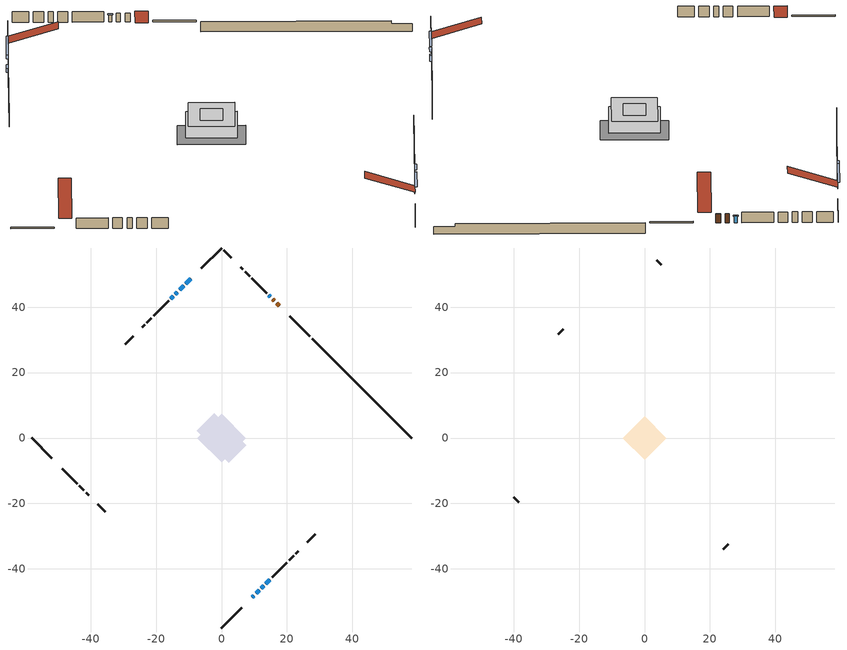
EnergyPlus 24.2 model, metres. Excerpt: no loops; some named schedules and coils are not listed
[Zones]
conditioned space
 floor outside (Floor1 construction): -1.42,0 0,1.42 1.42,0 0,-1.42 z0.92
 floor adiabatic (AdiabaticFloorConstruction): -7.4,0 0,7.4 7.4,0 0,-7.4 z0.92
 floor foundation (Slab1 construction): -7.6,2.22 -2.22,7.6 7.6,-2.22 2.22,-7.6 z-1.52
 wall outside (RimJoist1 construction): 0,-58.1 6.23,-51.87 / -58.1,0 -51.87,-6.23 / 0,58.1 -6.23,51.87 / 27.05,31.05 20.82,37.28 z0.92:1.22
 wall outside (AdiabaticWallConstruction 1): 17.61,40.49 16.85,41.25 / 16.19,41.9 15.61,42.49 z0.92:2.95
 wall outside (AdiabaticWallConstruction): 14.95,43.14 14.48,43.61 z0.92:2.45; -9.44,48.65 -10.95,47.14 z0.92:1.38; 9.44,-48.66 9.91,-48.18 z0.92:1.4; -11.61,46.49 -12.83,45.27 z0.92:2.93; -13.49,44.61 -14.08,44.02 z0.92:1.84; -14.74,43.36 -15.53,42.57 z0.92:2.04; 10.57,-47.53 11.5,-46.59 z0.92:2.44; 12.16,-45.94 12.91,-45.18 z0.92:2.14; 13.57,-44.53 14.79,-43.3 z0.92:2.98
 wall outside (Wall1 construction): 15.45,-42.65 20.03,-38.07 / -48.65,-9.44 -44.08,-14.02 / -16.18,41.91 -20.76,37.34 / 13.83,44.27 9.25,48.84 z0.92:3.36
 wall outside (Wall2 construction): 20.68,-37.41 22.06,-36.04 / -43.42,-14.68 -42.05,-16.05 / -21.42,36.68 -22.79,35.3 / 8.6,49.5 7.22,50.88 z0.92:3.36
 wall outside (Wall3 construction): 22.71,-35.38 23.46,-34.64 / -41.39,-16.71 -40.64,-17.45 / -23.45,34.65 -24.19,33.9 / 6.56,51.53 5.82,52.28 z0.92:3.36
 wall outside (Wall6 construction): 26.25,-31.84 28.62,-29.47 / -37.85,-20.25 -35.48,-22.61 / -26.99,31.11 -29.36,28.74 / 3.02,55.07 0.66,57.44 z0.92:3.36
 wall foundation (FoundationWall1 construction): 27.71,30.39,-1.52 27.71,30.39,0.92 55.06,3.04,0.92 55.06,3.04,0.23 58.1,0,0.23 58.1,0,-1.52
 window (WindowConstruction): 14.95,43.14 14.49,43.61 z0.92:2.44
 window (WindowConstruction 7): -9.44,48.65 -10.95,47.15 z0.92:1.38
 window (WindowConstruction 8): 9.44,-48.65 9.91,-48.19 z0.92:1.4
 window (WindowConstruction 1): -11.61,46.49 -12.83,45.27 z0.92:2.93
 window (WindowConstruction 2): -13.49,44.61 -14.08,44.02 z0.92:1.83
 window (WindowConstruction 3): -14.74,43.36 -15.53,42.57 z0.92:2.04
 window (WindowConstruction 4): 10.57,-47.53 11.5,-46.59 z0.92:2.44
 window (WindowConstruction 6): 12.16,-45.94 12.91,-45.18 z0.92:2.14
 window (WindowConstruction 5): 13.57,-44.53 14.79,-43.3 z0.92:2.98
 door (Door): 17.61,40.49 16.85,41.25 z0.92:2.95
 door (Door 1): 16.19,41.9 15.61,42.49 z0.92:2.95
 ceiling adiabatic (AdiabaticFloorConstruction): 0,-7.4 7.4,0 0,7.4 -7.4,0 z0.92
attic - vented
 floor to conditioned space (Floor2 construction Reversed): -3.23,0 0,3.23 3.23,0 0,-3.23 z3.36
 floor to conditioned space (Floor3 construction Reversed): -6.66,0 0,6.66 6.66,0 0,-6.66 z3.36
 wall outside (Wall4 construction): 24.12,-33.98 25.6,-32.5 / -39.99,-18.11 -38.51,-19.59 / -24.85,33.24 -26.33,31.76 / 5.16,52.93 3.68,54.41 z0.92:3.36
 roof outside (Roof1 construction): 8.79,-49.31,3.36 1.58,-42.11,6.75 -0.31,-44.01,6.75 6.89,-51.21,3.36; -49.31,-8.79,3.36 -42.11,-1.58,6.75 -44.01,0.31,6.75 -51.21,-6.89,3.36; -8.79,49.31,3.36 -1.58,42.11,6.75 0.31,44.01,6.75 -6.89,51.21,3.36; 18.26,39.83,3.36 11.06,32.63,6.75 12.96,30.73,6.75 20.16,37.93,3.36
shading: 14.34,43.75 15.1,43 15.39,43.29 14.63,44.04 z2.65; -12.82,45.28 -7.58,50.52 -7.87,50.81 -13.11,45.57 z4.02; 11.78,-46.32 7.58,-50.52 7.87,-50.81 12.07,-46.61 z4.04; -12.97,45.12 -11.47,46.63 -11.76,46.92 -13.26,45.41 z3.13; -14.22,43.87 -13.34,44.75 -13.64,45.04 -14.51,44.17 z2.04; -15.67,42.43 -14.59,43.5 -14.88,43.79 -15.96,42.72 z2.24; 11.64,-46.45 10.42,-47.67 10.72,-47.96 11.94,-46.74 z2.65; 13.06,-45.04 12.02,-46.08 12.31,-46.37 13.35,-45.33 z2.34; 14.93,-43.16 13.43,-44.67 13.72,-44.96 15.23,-43.45 z3.18
[Building]
Building 1: Terrain=Suburbs
[Site:Location]
Quebec Intl AP_QC: Latitude {deg}=46.8; Longitude {deg}=-71.38; Time Zone {hr}=-5; Elevation {m}=74; Keep Site Location Information=Yes
[Site:GroundTemperature:Shallow]
0.0108218, -2.24938, -2.43038, -1.3578, 2.94801, 7.23376, 10.9493, 13.303, 13.5029, 11.5886, 7.96783, 3.81355
[Site:WaterMainsTemperature]
Calculation Method=Schedule; Temperature Schedule=mains temperature schedule
[Material] Roughness=Rough; Thermal Absorptance=0.9
Name | Thickness {m} | Conductivity {W/m-K} | Density {kg/m3} | Specific Heat {J/kg-K} | Solar Absorptance | Visible Absorptance
asphalt or fiberglass shingles | 0.00635 | 0.162714 | 1121.4 | 1465.45 | 0.4 | 0.4
ceiling loosefill ins | 0.169333 | 0.0480833 | 16.02 | 1046.75 | 0.7 | 0.7
ceiling stud and cavity | 0.1397 | 0.164942 | 65.682 | 1177.47 | 0.7 | 0.7
ceiling stud and cavity 1 | 0.1397 | 0.139924 | 65.682 | 1177.47 | 0.7 | 0.7
concrete 4.0 in. | 0.1016 | 1.803125 | 2242.8 | 837.4 | 0.7 | 0.7
concrete 8.0 in. | 0.2032 | 1.803125 | 2242.8 | 837.4 | 0.7 | 0.7
door material | 0.04445 | 0.0451087 | 512.64 | 1214.23 | 0.7 | 0.7
door material 1 | 0.04445 | 0.20624 | 512.64 | 1214.23 | 0.7 | 0.7
floor covering | 0.0127 | 0.0433444 | 54.468 | 1339.84 | 0.6 | 0.6
floor rigid ins | 0.103632 | 0.029427 | 32.04 | 1214.23 | 0.7 | 0.7
floor rigid ins 1; wall rigid ins | 0.512978 | 0.029427 | 32.04 | 1214.23 | 0.7 | 0.7
floor stud and cavity | 0.1397 | 0.214892 | 92.3553 | 1139.71 | 0.7 | 0.7
floor stud and cavity 1 | 0.1397 | 1.75129 | 37.0049 | 1207.88 | 0.7 | 0.7
furniture material conditioned space 1 | 0.1524 | 0.115458 | 640.8 | 1214.23 | 0.6 | 0.6
gypsum board | 0.0127 | 0.160291 | 801 | 837.4 | 0.6 | 0.6
osb sheathing 0.5 in. | 0.0127 | 0.115458 | 512.64 | 1214.23 | 0.7 | 0.7
osb sheathing 0.75 in. | 0.01905 | 0.115458 | 512.64 | 1214.23 | 0.7 | 0.7
osb sheathing 2.0 in. | 0.0508 | 0.115458 | 512.64 | 1214.23 | 0.7 | 0.7
rim joist rigid ins | 0.051816 | 0.029427 | 32.04 | 1214.23 | 0.7 | 0.7
rim joist stud and cavity | 0.0508 | 0.0308695 | 125.044 | 1163.47 | 0.6 | 0.6
wall stud and cavity | 0.1397 | 0.101326 | 139.0536 | 1170.24 | 0.7 | 0.7
wall stud and cavity 1 | 0.1397 | 0.103037 | 139.0536 | 1170.24 | 0.7 | 0.7
wall stud and cavity 2 | 0.1397 | 0.0892446 | 139.0536 | 1170.24 | 0.7 | 0.7
wall stud and cavity 3 | 0.0889 | 6.1454 | 50.32683 | 1063.81 | 0.6 | 0.6
wall stud and cavity 4 | 0.1397 | 0.0971535 | 139.0536 | 1170.24 | 0.7 | 0.7
wall stud and cavity 5 | 0.0889 | 0.380278 | 52.3479 | 1209.89 | 0.7 | 0.7
wall stud and cavity 6 | 0.0889 | 0.391764 | 83.0341 | 1211.67 | 0.7 | 0.7
wood siding | 0.0254 | 0.102417 | 544.68 | 1172.36 | 0.4 | 0.4
wood siding 1 | 0.00254 | 0.102417 | 544.68 | 1172.36 | 0.4 | 0.4
wood siding 2; wood siding 3; wood siding 4 | 0.0254 | 0.102417 | 544.68 | 1172.36 | 0.7 | 0.7
[WindowMaterial:SimpleGlazingSystem]
Name | U-Factor {W/m2-K} | Solar Heat Gain Coefficient
WindowMaterial | 2.26439 | 0.37
WindowMaterial 1 | 2.20136 | 0.39
WindowMaterial 2 | 2.27517 | 0.36
WindowMaterial 3 | 2.1707 | 0.39
WindowMaterial 4 | 2.00206 | 0.43
WindowMaterial 5 | 6.73808 | 0.74
WindowMaterial 6 | 2.54204 | 0.29
WindowMaterial 7 | 2.51308 | 0.29
[Construction]
AdiabaticFloorConstruction: floor stud and cavity 1, floor rigid ins 1, osb sheathing 0.75 in., floor covering
AdiabaticWallConstruction: wood siding 3, wall rigid ins, wall stud and cavity 5, gypsum board
AdiabaticWallConstruction 1: wood siding 4, wall rigid ins, wall stud and cavity 5, gypsum board
Door: door material
Door 1: door material 1
Floor1 construction: floor stud and cavity, floor rigid ins, osb sheathing 0.75 in., floor covering
Floor2 construction Reversed: gypsum board, ceiling stud and cavity, ceiling loosefill ins
Floor3 construction Reversed: gypsum board, ceiling stud and cavity 1, ceiling loosefill ins
FoundationWall1 construction: concrete 8.0 in.
furniture construction conditioned space 1: furniture material conditioned space 1
PartitionWallConstruction: gypsum board, wall stud and cavity 6, gypsum board
RimJoist1 construction: wood siding 2, rim joist rigid ins, osb sheathing 2.0 in., rim joist stud and cavity
Roof1 construction: asphalt or fiberglass shingles
Slab1 construction: concrete 4.0 in.
Wall1 construction: wood siding, osb sheathing 0.5 in., wall stud and cavity, gypsum board
Wall2 construction: wood siding, osb sheathing 0.5 in., wall stud and cavity 1, gypsum board
Wall3 construction: wood siding, osb sheathing 0.5 in., wall stud and cavity 2, gypsum board
Wall4 construction: wood siding 1, wall stud and cavity 3
Wall6 construction: wood siding, osb sheathing 0.5 in., wall stud and cavity 4, gypsum board
WindowConstruction; WindowConstruction 4: WindowMaterial
WindowConstruction 1: WindowMaterial 1
WindowConstruction 2: WindowMaterial 2
WindowConstruction 3: WindowMaterial 3
WindowConstruction 5: WindowMaterial 4
WindowConstruction 6: WindowMaterial 5
WindowConstruction 7: WindowMaterial 6
WindowConstruction 8: WindowMaterial 7
[Zone] Multiplier=1; Part of Total Floor Area=Yes
Name | Volume {m3}
attic - vented | 60.49
conditioned space | 566.8
[Space]
Name | Zone | Volume {m3}
attic - vented 1 | attic - vented | 60.49
conditioned space 1 | conditioned space | 566.8
[ZoneInfiltration:EffectiveLeakageArea]
infil attic - vented 1: Zone or Space=attic - vented 1; Schedule=Always On Discrete; Effective Air Leakage Area {cm2}=4047.51; Stack Coefficient=0.000405635; Wind Coefficient=1.36078e-05
[ZoneMixing]
whole house fan mix: Zone or Space=attic - vented; Schedule=Always On Continuous; Design Flow Rate Calculation Method=Flow/Zone; Design Flow Rate {m3/s}=0; Source Zone or Space=conditioned space
[SurfaceProperty:ExposedFoundationPerimeter]
Slab1: Exposed Perimeter Calculation Method=TotalExposedPerimeter; Total Exposed Perimeter {m}=42.978
[InternalMass] Zone or ZoneList=conditioned space; Space or SpaceList=conditioned space 1
Name | Construction | Surface Area {m2}
furniture mass conditioned space 1 | furniture construction conditioned space 1 | 87.688
partition wall mass | PartitionWallConstruction | 219.22
[Lights]
interior lighting: Zone or ZoneList or Space or SpaceList=conditioned space 1; Schedule=interior lighting schedule; Design Level Calculation Method=LightingLevel; Lighting Level {W}=343.2; Return Air Fraction=0; Fraction Radiant=0.6; Fraction Visible=0.2; Fraction Replaceable=1
[People]
occupants: Zone or ZoneList or Space or SpaceList=conditioned space 1; Number of People Schedule=occupants schedule; Number of People Calculation Method=People; Number of People=3; Fraction Radiant=0.314171; Sensible Heat Fraction=0.56303; Activity Level Schedule=occupants activity schedule; Carbon Dioxide Generation Rate {m3/s-W}=0; Enable ASHRAE 55 Comfort Warnings=No; Mean Radiant Temperature Calculation Type=EnclosureAveraged
[ElectricEquipment] Zone or ZoneList or Space or SpaceList=conditioned space 1; Design Level Calculation Method=EquipmentLevel
Name | Schedule | Design Level {W} | Fraction Latent | Fraction Radiant | Fraction Lost
clothes dryer | clothes dryer schedule | 140.772 | 0.015 | 0.081 | 0.85
clothes washer | clothes washer schedule | 32.1985 | 0.03 | 0.162 | 0.7
cooking range | cooking range schedule | 215.147 | 0.08 | 0.432 | 0.2
dishwasher | dishwasher schedule | 66.8632 | 0.3 | 0.18 | 0.4
fridge | fridge schedule | 72.9452 | 0 | 0.6 | 0
mech vent bath fan 0 | mech vent bath fan 0 schedule | 50.2 | 0 | 0 | 1
mech vent house fan | mech vent house fan schedule | 0 | 0 | 0 | 1
mech vent house fan cfis | mech vent house fan cfis schedule | 0 | 0 | 0 | 0
mech vent range fan 0 | mech vent range fan 0 schedule | 57 | 0 | 0 | 1
misc plug loads | misc plug loads schedule | 494.7 | 0.045 | 0.513 | 0.1
whole house fan | Always On Discrete | 0 | 0 | 0 | 1
[OtherEquipment] Zone or ZoneList or Space or SpaceList=conditioned space 1; Design Level Calculation Method=EquipmentLevel
Name | Fuel Type | Schedule | Design Level {W} | Fraction Latent | Fraction Radiant | Fraction Lost
clothes dryer 1 | Electricity | clothes dryer schedule | 0 | 0.015 | 0.081 | 0.85
cooking range 1 | Electricity | cooking range schedule | 0 | 0.08 | 0.432 | 0.2
general water use latent | None | general water use schedule | 62.594 | 1 | 0 | 0
general water use sensible | None | general water use schedule | -61.6891 | 0 | 0.6 | 0
mech vent house fan latent load | None | Always On Discrete | 0 | 1 | 0 | 0
mech vent house fan sensible load | None | Always On Discrete | 0 | 0 | 0 | 0
water heater energy adjustment1 | Electricity | Always On Discrete | 0.01 | 0 | 0 | 1
[ZoneInfiltration:DesignFlowRate] Zone or ZoneList or Space or SpaceList=conditioned space 1; Schedule=Always On Discrete; Design Flow Rate Calculation Method=Flow/Zone; Design Flow Rate {m3/s}=0
infil flow; natural vent flow; whole house fan flow
[ZoneControl:Thermostat]
conditioned space Thermostat: Zone or ZoneList=conditioned space; Control Type Schedule=conditioned space Thermostat Schedule; Control 1=conditioned space temperature setpoint; Temperature Difference Between Cutout And Setpoint {deltaC}=0
[ThermostatSetpoint:DualSetpoint]
conditioned space temperature setpoint: Heating Setpoint Temperature Schedule=heating setpoint; Cooling Setpoint Temperature Schedule=cooling setpoint
[AirLoopHVAC:UnitarySystem]
unit heater unitary system: Control Type=Load; Controlling Zone or Thermostat Location=conditioned space; Dehumidification Control Type=None; Availability Schedule=Always On Discrete; Supply Fan=unit heater supply fan; Fan Placement=BlowThrough; Supply Air Fan Operating Mode Schedule=unit heater auto fan schedule; Heating Coil=unit heater htg coil; DX Heating Coil Sizing Ratio=1; Use DOAS DX Cooling Coil=No; Minimum Supply Air Temperature {C}=2; Latent Load Control=SensibleOnlyLoadControl; Cooling Supply Air Flow Rate Method=None; Heating Supply Air Flow Rate Method=SupplyAirFlowRate; Heating Supply Air Flow Rate {m3/s}=1.25255; No Load Supply Air Flow Rate Method=SupplyAirFlowRate; No Load Supply Air Flow Rate {m3/s}=0; No Load Supply Air Flow Rate Control Set To Low Speed=Yes; Maximum Supply Air Temperature {C}=48.8889; Maximum Outdoor Dry-Bulb Temperature for Supplemental Heater Operation {C}=21; Ancillary On-Cycle Electric Power {W}=0; Ancillary Off-Cycle Electric Power {W}=0
[Zone equipment]
conditioned space: unit heater unitary system, electric baseboard
[Foundation:Kiva]
Foundation Kiva 1: Initial Indoor Air Temperature {C}=18; Wall Height Above Grade {m}=0.919978; Wall Depth Below Slab {m}=0.2032
[Foundation:Kiva:Settings]
Soil Conductivity {W/m-K}=0.849921; Soil Density {kg/m3}=1842.3; Soil Specific Heat {J/kg-K}=418.7; Ground Solar Absorptivity=0.9; Ground Thermal Absorptivity=0.9; Ground Surface Roughness {m}=0.03; Far-Field Width {m}=40; Deep-Ground Boundary Condition=ZeroFlux; Deep-Ground Depth {m}=40; Minimum Cell Dimension {m}=0.2; Maximum Cell Growth Coefficient=3; Simulation Timestep=Timestep
[Exterior:Lights]
exterior lighting: Schedule=exterior lighting schedule; Design Level {W}=75.6
[EnergyManagementSystem:Sensor] Output:Variable or Output:Meter Index Key=conditioned space
Name | Output:Variable or Output:Meter
conditioned_space_clg_unmet_s | Zone Cooling Setpoint Not Met Time
conditioned_space_htg_unmet_s | Zone Heating Setpoint Not Met Time
fridge_tin_s; tin_s; tin_s_1 | Zone Mean Air Temperature
tout_s | Zone Outdoor Air Drybulb Temperature
win_s | Zone Air Humidity Ratio
[Schedule:Constant]
Name | Hourly Value
Always On Continuous; mech vent house fan schedule; mech vent house fan cfis schedule; Always On Discrete | 1
occupants activity schedule | 117.228
fridge schedule; unit heater auto fan schedule | 0
[Schedule:Week:Daily]
interior lighting schedule Week Rule - Jan1-Jan27: interior lighting schedule day, interior lighting schedule day, interior lighting schedule day, interior lighting schedule day, interior lighting schedule day, interior lighting schedule day, interior lighting schedule day, interior lighting schedule default day, interior lighting schedule default day, interior lighting schedule default day, interior lighting schedule default day, interior lighting schedule default day
interior lighting schedule Week Rule - Jan28-Feb3: interior lighting schedule day, interior lighting schedule day, interior lighting schedule day, interior lighting schedule day, interior lighting schedule day 1, interior lighting schedule day 1, interior lighting schedule day 1, interior lighting schedule default day, interior lighting schedule default day, interior lighting schedule default day, interior lighting schedule default day, interior lighting schedule default day
interior lighting schedule Week Rule - Feb4-Feb24: interior lighting schedule day 1, interior lighting schedule day 1, interior lighting schedule day 1, interior lighting schedule day 1, interior lighting schedule day 1, interior lighting schedule day 1, interior lighting schedule day 1, interior lighting schedule default day, interior lighting schedule default day, interior lighting schedule default day, interior lighting schedule default day, interior lighting schedule default day
interior lighting schedule Week Rule - Feb25-Mar3: interior lighting schedule day 1, interior lighting schedule day 1, interior lighting schedule day 1, interior lighting schedule day 1, interior lighting schedule day 2, interior lighting schedule day 2, interior lighting schedule day 2, interior lighting schedule default day, interior lighting schedule default day, interior lighting schedule default day, interior lighting schedule default day, interior lighting schedule default day
interior lighting schedule Week Rule - Mar4-Mar31: interior lighting schedule day 2, interior lighting schedule day 2, interior lighting schedule day 2, interior lighting schedule day 2, interior lighting schedule day 2, interior lighting schedule day 2, interior lighting schedule day 2, interior lighting schedule default day, interior lighting schedule default day, interior lighting schedule default day, interior lighting schedule default day, interior lighting schedule default day
interior lighting schedule Week Rule - Apr1-Apr28: interior lighting schedule day 3, interior lighting schedule day 3, interior lighting schedule day 3, interior lighting schedule day 3, interior lighting schedule day 3, interior lighting schedule day 3, interior lighting schedule day 3, interior lighting schedule default day, interior lighting schedule default day, interior lighting schedule default day, interior lighting schedule default day, interior lighting schedule default day
interior lighting schedule Week Rule - Apr29-May5: interior lighting schedule day 3, interior lighting schedule day 3, interior lighting schedule day 4, interior lighting schedule day 4, interior lighting schedule day 4, interior lighting schedule day 4, interior lighting schedule day 4, interior lighting schedule default day, interior lighting schedule default day, interior lighting schedule default day, interior lighting schedule default day, interior lighting schedule default day
interior lighting schedule Week Rule - May6-May26: interior lighting schedule day 4, interior lighting schedule day 4, interior lighting schedule day 4, interior lighting schedule day 4, interior lighting schedule day 4, interior lighting schedule day 4, interior lighting schedule day 4, interior lighting schedule default day, interior lighting schedule default day, interior lighting schedule default day, interior lighting schedule default day, interior lighting schedule default day
interior lighting schedule Week Rule - May27-Jun2: interior lighting schedule day 4, interior lighting schedule day 4, interior lighting schedule day 4, interior lighting schedule day 4, interior lighting schedule day 4, interior lighting schedule day 5, interior lighting schedule day 5, interior lighting schedule default day, interior lighting schedule default day, interior lighting schedule default day, interior lighting schedule default day, interior lighting schedule default day
interior lighting schedule Week Rule - Jun3-Jun30: interior lighting schedule day 5, interior lighting schedule day 5, interior lighting schedule day 5, interior lighting schedule day 5, interior lighting schedule day 5, interior lighting schedule day 5, interior lighting schedule day 5, interior lighting schedule default day, interior lighting schedule default day, interior lighting schedule default day, interior lighting schedule default day, interior lighting schedule default day
interior lighting schedule Week Rule - Jul1-Jul28: interior lighting schedule day 6, interior lighting schedule day 6, interior lighting schedule day 6, interior lighting schedule day 6, interior lighting schedule day 6, interior lighting schedule day 6, interior lighting schedule day 6, interior lighting schedule default day, interior lighting schedule default day, interior lighting schedule default day, interior lighting schedule default day, interior lighting schedule default day
interior lighting schedule Week Rule - Jul29-Aug4: interior lighting schedule day 6, interior lighting schedule day 6, interior lighting schedule day 6, interior lighting schedule day 7, interior lighting schedule day 7, interior lighting schedule day 7, interior lighting schedule day 7, interior lighting schedule default day, interior lighting schedule default day, interior lighting schedule default day, interior lighting schedule default day, interior lighting schedule default day
interior lighting schedule Week Rule - Aug5-Aug25: interior lighting schedule day 7, interior lighting schedule day 7, interior lighting schedule day 7, interior lighting schedule day 7, interior lighting schedule day 7, interior lighting schedule day 7, interior lighting schedule day 7, interior lighting schedule default day, interior lighting schedule default day, interior lighting schedule default day, interior lighting schedule default day, interior lighting schedule default day
interior lighting schedule Week Rule - Aug26-Sep1: interior lighting schedule day 7, interior lighting schedule day 7, interior lighting schedule day 7, interior lighting schedule day 7, interior lighting schedule day 7, interior lighting schedule day 7, interior lighting schedule day 8, interior lighting schedule default day, interior lighting schedule default day, interior lighting schedule default day, interior lighting schedule default day, interior lighting schedule default day
interior lighting schedule Week Rule - Sep2-Sep29: interior lighting schedule day 8, interior lighting schedule day 8, interior lighting schedule day 8, interior lighting schedule day 8, interior lighting schedule day 8, interior lighting schedule day 8, interior lighting schedule day 8, interior lighting schedule default day, interior lighting schedule default day, interior lighting schedule default day, interior lighting schedule default day, interior lighting schedule default day
interior lighting schedule Week Rule - Sep30-Oct6: interior lighting schedule day 8, interior lighting schedule day 9, interior lighting schedule day 9, interior lighting schedule day 9, interior lighting schedule day 9, interior lighting schedule day 9, interior lighting schedule day 9, interior lighting schedule default day, interior lighting schedule default day, interior lighting schedule default day, interior lighting schedule default day, interior lighting schedule default day
interior lighting schedule Week Rule - Oct7-Oct27: interior lighting schedule day 9, interior lighting schedule day 9, interior lighting schedule day 9, interior lighting schedule day 9, interior lighting schedule day 9, interior lighting schedule day 9, interior lighting schedule day 9, interior lighting schedule default day, interior lighting schedule default day, interior lighting schedule default day, interior lighting schedule default day, interior lighting schedule default day
interior lighting schedule Week Rule - Oct28-Nov3: interior lighting schedule day 9, interior lighting schedule day 9, interior lighting schedule day 9, interior lighting schedule day 9, interior lighting schedule day 10, interior lighting schedule day 10, interior lighting schedule day 10, interior lighting schedule default day, interior lighting schedule default day, interior lighting schedule default day, interior lighting schedule default day, interior lighting schedule default day
interior lighting schedule Week Rule - Nov4-Nov24: interior lighting schedule day 10, interior lighting schedule day 10, interior lighting schedule day 10, interior lighting schedule day 10, interior lighting schedule day 10, interior lighting schedule day 10, interior lighting schedule day 10, interior lighting schedule default day, interior lighting schedule default day, interior lighting schedule default day, interior lighting schedule default day, interior lighting schedule default day
interior lighting schedule Week Rule - Nov25-Dec1: interior lighting schedule day 10, interior lighting schedule day 10, interior lighting schedule day 10, interior lighting schedule day 10, interior lighting schedule day 10, interior lighting schedule day 10, interior lighting schedule day 11, interior lighting schedule default day, interior lighting schedule default day, interior lighting schedule default day, interior lighting schedule default day, interior lighting schedule default day
interior lighting schedule Week Rule - Dec2-Dec31: interior lighting schedule day 11, interior lighting schedule day 11, interior lighting schedule day 11, interior lighting schedule day 11, interior lighting schedule day 11, interior lighting schedule day 11, interior lighting schedule day 11, interior lighting schedule default day, interior lighting schedule default day, interior lighting schedule default day, interior lighting schedule default day, interior lighting schedule default day
occupants schedule Week Rule - Jan1-Dec31: occupants schedule day, occupants schedule day, occupants schedule day, occupants schedule day, occupants schedule day, occupants schedule day, occupants schedule day, occupants schedule default day, occupants schedule default day, occupants schedule default day, occupants schedule default day, occupants schedule default day
clothes dryer schedule Week Rule - Jan1-Dec31: clothes dryer schedule day, clothes dryer schedule day, clothes dryer schedule day, clothes dryer schedule day, clothes dryer schedule day, clothes dryer schedule day, clothes dryer schedule day, clothes dryer schedule default day, clothes dryer schedule default day, clothes dryer schedule default day, clothes dryer schedule default day, clothes dryer schedule default day
clothes washer schedule Week Rule - Jan1-Dec31: clothes washer schedule day, clothes washer schedule day, clothes washer schedule day, clothes washer schedule day, clothes washer schedule day, clothes washer schedule day, clothes washer schedule day, clothes washer schedule default day, clothes washer schedule default day, clothes washer schedule default day, clothes washer schedule default day, clothes washer schedule default day
cooking range schedule Week Rule - Jan1-Dec31: cooking range schedule day, cooking range schedule day, cooking range schedule day, cooking range schedule day, cooking range schedule day, cooking range schedule day, cooking range schedule day, cooking range schedule default day, cooking range schedule default day, cooking range schedule default day, cooking range schedule default day, cooking range schedule default day
dishwasher schedule Week Rule - Jan1-Dec31: dishwasher schedule day, dishwasher schedule day, dishwasher schedule day, dishwasher schedule day, dishwasher schedule day, dishwasher schedule day, dishwasher schedule day, dishwasher schedule default day, dishwasher schedule default day, dishwasher schedule default day, dishwasher schedule default day, dishwasher schedule default day
mech vent bath fan 0 schedule Week Rule - Jan1-Dec31: mech vent bath fan 0 schedule day, mech vent bath fan 0 schedule day, mech vent bath fan 0 schedule day, mech vent bath fan 0 schedule day, mech vent bath fan 0 schedule day, mech vent bath fan 0 schedule day, mech vent bath fan 0 schedule day, mech vent bath fan 0 schedule default day, mech vent bath fan 0 schedule default day, mech vent bath fan 0 schedule default day, mech vent bath fan 0 schedule default day, mech vent bath fan 0 schedule default day
mech vent range fan 0 schedule Week Rule - Jan1-Dec31: mech vent range fan 0 schedule day, mech vent range fan 0 schedule day, mech vent range fan 0 schedule day, mech vent range fan 0 schedule day, mech vent range fan 0 schedule day, mech vent range fan 0 schedule day, mech vent range fan 0 schedule day, mech vent range fan 0 schedule default day, mech vent range fan 0 schedule default day, mech vent range fan 0 schedule default day, mech vent range fan 0 schedule default day, mech vent range fan 0 schedule default day
misc plug loads schedule Week Rule - Jan1-Dec31: misc plug loads schedule day, misc plug loads schedule day, misc plug loads schedule day, misc plug loads schedule day, misc plug loads schedule day, misc plug loads schedule day, misc plug loads schedule day, misc plug loads schedule default day, misc plug loads schedule default day, misc plug loads schedule default day, misc plug loads schedule default day, misc plug loads schedule default day
general water use schedule Week Rule - Jan1-Dec31: general water use schedule day, general water use schedule day, general water use schedule day, general water use schedule day, general water use schedule day, general water use schedule day, general water use schedule day, general water use schedule default day, general water use schedule default day, general water use schedule default day, general water use schedule default day, general water use schedule default day
exterior lighting schedule Week Rule - Jan1-Jan27: exterior lighting schedule day, exterior lighting schedule day, exterior lighting schedule day, exterior lighting schedule day, exterior lighting schedule day, exterior lighting schedule day, exterior lighting schedule day, exterior lighting schedule default day, exterior lighting schedule default day, exterior lighting schedule default day, exterior lighting schedule default day, exterior lighting schedule default day
exterior lighting schedule Week Rule - Jan28-Feb3: exterior lighting schedule day, exterior lighting schedule day, exterior lighting schedule day, exterior lighting schedule day, exterior lighting schedule day 1, exterior lighting schedule day 1, exterior lighting schedule day 1, exterior lighting schedule default day, exterior lighting schedule default day, exterior lighting schedule default day, exterior lighting schedule default day, exterior lighting schedule default day
exterior lighting schedule Week Rule - Feb4-Feb24: exterior lighting schedule day 1, exterior lighting schedule day 1, exterior lighting schedule day 1, exterior lighting schedule day 1, exterior lighting schedule day 1, exterior lighting schedule day 1, exterior lighting schedule day 1, exterior lighting schedule default day, exterior lighting schedule default day, exterior lighting schedule default day, exterior lighting schedule default day, exterior lighting schedule default day
exterior lighting schedule Week Rule - Feb25-Mar3: exterior lighting schedule day 1, exterior lighting schedule day 1, exterior lighting schedule day 1, exterior lighting schedule day 1, exterior lighting schedule day 2, exterior lighting schedule day 2, exterior lighting schedule day 2, exterior lighting schedule default day, exterior lighting schedule default day, exterior lighting schedule default day, exterior lighting schedule default day, exterior lighting schedule default day
exterior lighting schedule Week Rule - Mar4-Mar31: exterior lighting schedule day 2, exterior lighting schedule day 2, exterior lighting schedule day 2, exterior lighting schedule day 2, exterior lighting schedule day 2, exterior lighting schedule day 2, exterior lighting schedule day 2, exterior lighting schedule default day, exterior lighting schedule default day, exterior lighting schedule default day, exterior lighting schedule default day, exterior lighting schedule default day
exterior lighting schedule Week Rule - Apr1-Apr28: exterior lighting schedule day 3, exterior lighting schedule day 3, exterior lighting schedule day 3, exterior lighting schedule day 3, exterior lighting schedule day 3, exterior lighting schedule day 3, exterior lighting schedule day 3, exterior lighting schedule default day, exterior lighting schedule default day, exterior lighting schedule default day, exterior lighting schedule default day, exterior lighting schedule default day
exterior lighting schedule Week Rule - Apr29-May5: exterior lighting schedule day 3, exterior lighting schedule day 3, exterior lighting schedule day 4, exterior lighting schedule day 4, exterior lighting schedule day 4, exterior lighting schedule day 4, exterior lighting schedule day 4, exterior lighting schedule default day, exterior lighting schedule default day, exterior lighting schedule default day, exterior lighting schedule default day, exterior lighting schedule default day
exterior lighting schedule Week Rule - May6-May26: exterior lighting schedule day 4, exterior lighting schedule day 4, exterior lighting schedule day 4, exterior lighting schedule day 4, exterior lighting schedule day 4, exterior lighting schedule day 4, exterior lighting schedule day 4, exterior lighting schedule default day, exterior lighting schedule default day, exterior lighting schedule default day, exterior lighting schedule default day, exterior lighting schedule default day
exterior lighting schedule Week Rule - May27-Jun2: exterior lighting schedule day 4, exterior lighting schedule day 4, exterior lighting schedule day 4, exterior lighting schedule day 4, exterior lighting schedule day 4, exterior lighting schedule day 5, exterior lighting schedule day 5, exterior lighting schedule default day, exterior lighting schedule default day, exterior lighting schedule default day, exterior lighting schedule default day, exterior lighting schedule default day
exterior lighting schedule Week Rule - Jun3-Jun30: exterior lighting schedule day 5, exterior lighting schedule day 5, exterior lighting schedule day 5, exterior lighting schedule day 5, exterior lighting schedule day 5, exterior lighting schedule day 5, exterior lighting schedule day 5, exterior lighting schedule default day, exterior lighting schedule default day, exterior lighting schedule default day, exterior lighting schedule default day, exterior lighting schedule default day
exterior lighting schedule Week Rule - Jul1-Jul28: exterior lighting schedule day 6, exterior lighting schedule day 6, exterior lighting schedule day 6, exterior lighting schedule day 6, exterior lighting schedule day 6, exterior lighting schedule day 6, exterior lighting schedule day 6, exterior lighting schedule default day, exterior lighting schedule default day, exterior lighting schedule default day, exterior lighting schedule default day, exterior lighting schedule default day
[Schedule:Year]
interior lighting schedule: interior lighting schedule Week Rule - Jan1-Jan27, 1, 1, 1, 27, interior lighting schedule Week Rule - Jan28-Feb3, 1, 28, 2, 3, interior lighting schedule Week Rule - Feb4-Feb24, 2, 4, 2, 24, interior lighting schedule Week Rule - Feb25-Mar3, 2, 25, 3, 3, interior lighting schedule Week Rule - Mar4-Mar31, 3, 4, 3, 31, interior lighting schedule Week Rule - Apr1-Apr28, 4, 1, 4, 28, interior lighting schedule Week Rule - Apr29-May5, 4, 29, 5, 5, interior lighting schedule Week Rule - May6-May26, 5, 6, 5, 26, interior lighting schedule Week Rule - May27-Jun2, 5, 27, 6, 2, interior lighting schedule Week Rule - Jun3-Jun30, 6, 3, 6, 30, interior lighting schedule Week Rule - Jul1-Jul28, 7, 1, 7, 28, interior lighting schedule Week Rule - Jul29-Aug4, 7, 29, 8, 4, interior lighting schedule Week Rule - Aug5-Aug25, 8, 5, 8, 25, interior lighting schedule Week Rule - Aug26-Sep1, 8, 26, 9, 1, interior lighting schedule Week Rule - Sep2-Sep29, 9, 2, 9, 29, interior lighting schedule Week Rule - Sep30-Oct6, 9, 30, 10, 6, interior lighting schedule Week Rule - Oct7-Oct27, 10, 7, 10, 27, interior lighting schedule Week Rule - Oct28-Nov3, 10, 28, 11, 3, interior lighting schedule Week Rule - Nov4-Nov24, 11, 4, 11, 24, interior lighting schedule Week Rule - Nov25-Dec1, 11, 25, 12, 1, interior lighting schedule Week Rule - Dec2-Dec31, 12, 2, 12, 31
occupants schedule: occupants schedule Week Rule - Jan1-Dec31, 1, 1, 12, 31
clothes dryer schedule: clothes dryer schedule Week Rule - Jan1-Dec31, 1, 1, 12, 31
clothes washer schedule: clothes washer schedule Week Rule - Jan1-Dec31, 1, 1, 12, 31
cooking range schedule: cooking range schedule Week Rule - Jan1-Dec31, 1, 1, 12, 31
dishwasher schedule: dishwasher schedule Week Rule - Jan1-Dec31, 1, 1, 12, 31
mech vent bath fan 0 schedule: mech vent bath fan 0 schedule Week Rule - Jan1-Dec31, 1, 1, 12, 31
mech vent range fan 0 schedule: mech vent range fan 0 schedule Week Rule - Jan1-Dec31, 1, 1, 12, 31
misc plug loads schedule: misc plug loads schedule Week Rule - Jan1-Dec31, 1, 1, 12, 31
general water use schedule: general water use schedule Week Rule - Jan1-Dec31, 1, 1, 12, 31
exterior lighting schedule: exterior lighting schedule Week Rule - Jan1-Jan27, 1, 1, 1, 27, exterior lighting schedule Week Rule - Jan28-Feb3, 1, 28, 2, 3, exterior lighting schedule Week Rule - Feb4-Feb24, 2, 4, 2, 24, exterior lighting schedule Week Rule - Feb25-Mar3, 2, 25, 3, 3, exterior lighting schedule Week Rule - Mar4-Mar31, 3, 4, 3, 31, exterior lighting schedule Week Rule - Apr1-Apr28, 4, 1, 4, 28, exterior lighting schedule Week Rule - Apr29-May5, 4, 29, 5, 5, exterior lighting schedule Week Rule - May6-May26, 5, 6, 5, 26, exterior lighting schedule Week Rule - May27-Jun2, 5, 27, 6, 2, exterior lighting schedule Week Rule - Jun3-Jun30, 6, 3, 6, 30, exterior lighting schedule Week Rule - Jul1-Jul28, 7, 1, 7, 28, exterior lighting schedule Week Rule - Jul29-Aug4, 7, 29, 8, 4, exterior lighting schedule Week Rule - Aug5-Aug25, 8, 5, 8, 25, exterior lighting schedule Week Rule - Aug26-Sep1, 8, 26, 9, 1, exterior lighting schedule Week Rule - Sep2-Sep29, 9, 2, 9, 29, exterior lighting schedule Week Rule - Sep30-Oct6, 9, 30, 10, 6, exterior lighting schedule Week Rule - Oct7-Oct27, 10, 7, 10, 27, exterior lighting schedule Week Rule - Oct28-Nov3, 10, 28, 11, 3, exterior lighting schedule Week Rule - Nov4-Nov24, 11, 4, 11, 24, exterior lighting schedule Week Rule - Nov25-Dec1, 11, 25, 12, 1, exterior lighting schedule Week Rule - Dec2-Dec31, 12, 2, 12, 31
[Schedule:Compact]
conditioned space Thermostat Schedule: Through: 12/31, For: AllDays, Until: 24:00, 4
mains temperature schedule: Through: 01/01, For: AllDays, Until: 24:00, 5.175, Through: 01/02, For: AllDays, Until: 24:00, 5.10167, Through: 01/03, For: AllDays, Until: 24:00, 5.02889, Through: 01/04, For: AllDays, Until: 24:00, 4.95778, Through: 01/05, For: AllDays, Until: 24:00, 4.88778, Through: 01/06, For: AllDays, Until: 24:00, 4.81833, Through: 01/07, For: AllDays, Until: 24:00, 4.75056, Through: 01/08, For: AllDays, Until: 24:00, 4.68389, Through: 01/09, For: AllDays, Until: 24:00, 4.61833, Through: 01/10, For: AllDays, Until: 24:00, 4.55389, Through: 01/11, For: AllDays, Until: 24:00, 4.49056, Through: 01/12, For: AllDays, Until: 24:00, 4.42889, Through: 01/13, For: AllDays, Until: 24:00, 4.36778, Through: 01/14, For: AllDays, Until: 24:00, 4.30889, Through: 01/15, For: AllDays, Until: 24:00, 4.25056, Through: 01/16, For: AllDays, Until: 24:00, 4.19389, Through: 01/17, For: AllDays, Until: 24:00, 4.13833, Through: 01/18, For: AllDays, Until: 24:00, 4.08444, Through: 01/19, For: AllDays, Until: 24:00, 4.03167, Through: 01/20, For: AllDays, Until: 24:00, 3.98056, Through: 01/21, For: AllDays, Until: 24:00, 3.93056, Through: 01/22, For: AllDays, Until: 24:00, 3.88222, Through: 01/23, For: AllDays, Until: 24:00, 3.835, Through: 01/24, For: AllDays, Until: 24:00, 3.78944, Through: 01/25, For: AllDays, Until: 24:00, 3.74556, Through: 01/26, For: AllDays, Until: 24:00, 3.70278, Through: 01/27, For: AllDays, Until: 24:00, 3.66167, Through: 01/28, For: AllDays, Until: 24:00, 3.62167, Through: 01/29, For: AllDays, Until: 24:00, 3.58389, Through: 01/30, For: AllDays, Until: 24:00, 3.54722, Through: 01/31, For: AllDays, Until: 24:00, 3.51167, Through: 02/01, For: AllDays, Until: 24:00, 3.47833, Through: 02/02, For: AllDays, Until: 24:00, 3.44611, Through: 02/03, For: AllDays, Until: 24:00, 3.41556, Through: 02/04, For: AllDays, Until: 24:00, 3.38667, Through: 02/05, For: AllDays, Until: 24:00, 3.35944, Through: 02/06, For: AllDays, Until: 24:00, 3.33389, Through: 02/07, For: AllDays, Until: 24:00, 3.30944, Through: 02/08, For: AllDays, Until: 24:00, 3.28667, Through: 02/09, For: AllDays, Until: 24:00, 3.26611, Through: 02/10, For: AllDays, Until: 24:00, 3.24667, Through: 02/11, For: AllDays, Until: 24:00, 3.22889, Through: 02/12, For: AllDays, Until: 24:00, 3.21278, Through: 02/13, For: AllDays, Until: 24:00, 3.19833, Through: 02/14, For: AllDays, Until: 24:00, 3.18556, Through: 02/15, For: AllDays, Until: 24:00, 3.17389, Through: 02/16, For: AllDays, Until: 24:00, 3.16444, Through: 02/17, For: AllDays, Until: 24:00, 3.15667, Through: 02/18, For: AllDays, Until: 24:00, 3.15056, Through: 02/19, For: AllDays, Until: 24:00, 3.14556, Through: 02/20, For: AllDays, Until: 24:00, 3.14278, Through: 02/21, For: AllDays, Until: 24:00, 3.14111, Through: 02/22, For: AllDays, Until: 24:00, 3.14167, Through: 02/23, For: AllDays, Until: 24:00, 3.14333, Through: 02/24, For: AllDays, Until: 24:00, 3.14722, Through: 02/25, For: AllDays, Until: 24:00, 3.15222, Through: 02/26, For: AllDays, Until: 24:00, 3.15944, Through: 02/27, For: AllDays, Until: 24:00, 3.16778, Through: 02/28, For: AllDays, Until: 24:00, 3.17778, Through: 03/01, For: AllDays, Until: 24:00, 3.18944, Through: 03/02, For: AllDays, Until: 24:00, 3.20333, Through: 03/03, For: AllDays, Until: 24:00, 3.21833, Through: 03/04, For: AllDays, Until: 24:00, 3.235, Through: 03/05, For: AllDays, Until: 24:00, 3.25333, Through: 03/06, For: AllDays, Until: 24:00, 3.27333, Through: 03/07, For: AllDays, Until: 24:00, 3.29444, Through: 03/08, For: AllDays, Until: 24:00, 3.31778, Through: 03/09, For: AllDays, Until: 24:00, 3.34222, Through: 03/10, For: AllDays, Until: 24:00, 3.36889, Through: 03/11, For: AllDays, Until: 24:00, 3.39667, Through: 03/12, For: AllDays, Until: 24:00, 3.42611, Through: 03/13, For: AllDays, Until: 24:00, 3.45722, Through: 03/14, For: AllDays, Until: 24:00, 3.49, Through: 03/15, For: AllDays, Until: 24:00, 3.52389, Through: 03/16, For: AllDays, Until: 24:00, 3.55944, Through: 03/17, For: AllDays, Until: 24:00, 3.59667, Through: 03/18, For: AllDays, Until: 24:00, 3.63556, Through: 03/19, For: AllDays, Until: 24:00, 3.67556, Through: 03/20, For: AllDays, Until: 24:00, 3.71722, Through: 03/21, For: AllDays, Until: 24:00, 3.76056, Through: 03/22, For: AllDays, Until: 24:00, 3.80556, Through: 03/23, For: AllDays, Until: 24:00, 3.85111, Through: 03/24, For: AllDays, Until: 24:00, 3.89889, Through: 03/25, For: AllDays, Until: 24:00, 3.94778, Through: 03/26, For: AllDays, Until: 24:00, 3.99833, Through: 03/27, For: AllDays, Until: 24:00, 4.05, Through: 03/28, For: AllDays, Until: 24:00, 4.10333, Through: 03/29, For: AllDays, Until: 24:00, 4.15778, Through: 03/30, For: AllDays, Until: 24:00, 4.21333, Through: 03/31, For: AllDays, Until: 24:00, 4.27056, Through: 04/01, For: AllDays, Until: 24:00, 4.32944, Through: 04/02, For: AllDays, Until: 24:00, 4.38889, Through: 04/03, For: AllDays, Until: 24:00, 4.45, Through: 04/04, For: AllDays, Until: 24:00, 4.51222, Through: 04/05, For: AllDays, Until: 24:00, 4.57611, Through: 04/06, For: AllDays, Until: 24:00, 4.64056, Through: 04/07, For: AllDays, Until: 24:00, 4.70667, Through: 04/08, For: AllDays, Until: 24:00, 4.77389, Through: 04/09, For: AllDays, Until: 24:00, 4.84222, Through: 04/10, For: AllDays, Until: 24:00, 4.91167, Through: 04/11, For: AllDays, Until: 24:00, 4.98278, Through: 04/12, For: AllDays, Until: 24:00, 5.05444, Through: 04/13, For: AllDays, Until: 24:00, 5.12722, Through: 04/14, For: AllDays, Until: 24:00, 5.20111, Through: 04/15, For: AllDays, Until: 24:00, 5.27611, Through: 04/16, For: AllDays, Until: 24:00, 5.35167, Through: 04/17, For: AllDays, Until: 24:00, 5.42889, Through: 04/18, For: AllDays, Until: 24:00, 5.50667, Through: 04/19, For: AllDays, Until: 24:00, 5.58556, Through: 04/20, For: AllDays, Until: 24:00, 5.665, Through: 04/21, For: AllDays, Until: 24:00, 5.74611, Through: 04/22, For: AllDays, Until: 24:00, 5.82722, Through: 04/23, For: AllDays, Until: 24:00, 5.91, Through: 04/24, For: AllDays, Until: 24:00, 5.99278, Through: 04/25, For: AllDays, Until: 24:00, 6.07722, Through: 04/26, For: AllDays, Until: 24:00, 6.16167, Through: 04/27, For: AllDays, Until: 24:00, 6.24722, Through: 04/28, For: AllDays, Until: 24:00, 6.33389, Through: 04/29, For: AllDays, Until: 24:00, 6.42056, Through: 04/30, For: AllDays, Until: 24:00, 6.50833, Through: 05/01, For: AllDays, Until: 24:00, 6.59667, Through: 05/02, For: AllDays, Until: 24:00, 6.68556, Through: 05/03, For: AllDays, Until: 24:00, 6.775, Through: 05/04, For: AllDays, Until: 24:00, 6.86556, Through: 05/05, For: AllDays, Until: 24:00, 6.95611, Through: 05/06, For: AllDays, Until: 24:00, 7.04722, Through: 05/07, For: AllDays, Until: 24:00, 7.13889, Through: 05/08, For: AllDays, Until: 24:00, 7.23111, Through: 05/09, For: AllDays, Until: 24:00, 7.32333, Through: 05/10, For: AllDays, Until: 24:00, 7.41667, Through: 05/11, For: AllDays, Until: 24:00, 7.51, Through: 05/12, For: AllDays, Until: 24:00, 7.60389, Through: 05/13, For: AllDays, Until: 24:00, 7.69778, Through: 05/14, For: AllDays, Until: 24:00, 7.79222, Through: 05/15, For: AllDays, Until: 24:00, 7.88667, Through: 05/16, For: AllDays, Until: 24:00, 7.98167, Through: 05/17, For: AllDays, Until: 24:00, 8.07667, Through: 05/18, For: AllDays, Until: 24:00, 8.17167, Through: 05/19, For: AllDays, Until: 24:00, 8.26722, Through: 05/20, For: AllDays, Until: 24:00, 8.36278, Through: 05/21, For: AllDays, Until: 24:00, 8.45833, Through: 05/22, For: AllDays, Until: 24:00, 8.55444, Through: 05/23, For: AllDays, Until: 24:00, 8.65, Through: 05/24, For: AllDays, Until: 24:00, 8.74611, Through: 05/25, For: AllDays, Until: 24:00, 8.84167, Through: 05/26, For: AllDays, Until: 24:00, 8.93722, Through: 05/27, For: AllDays, Until: 24:00, 9.03333, Through: 05/28, For: AllDays, Until: 24:00, 9.12889, Through: 05/29, For: AllDays, Until: 24:00, 9.22389, Through: 05/30, For: AllDays, Until: 24:00, 9.31944, Through: 05/31, For: AllDays, Until: 24:00, 9.41444, Through: 06/01, For: AllDays, Until: 24:00, 9.50944, Through: 06/02, For: AllDays, Until: 24:00, 9.60389, Through: 06/03, For: AllDays, Until: 24:00, 9.69833, Through: 06/04, For: AllDays, Until: 24:00, 9.79278, Through: 06/05, For: AllDays, Until: 24:00, 9.88667, Through: 06/06, For: AllDays, Until: 24:00, 9.98, Through: 06/07, For: AllDays, Until: 24:00, 10.0728, Through: 06/08, For: AllDays, Until: 24:00, 10.1656, Through: 06/09, For: AllDays, Until: 24:00, 10.2578, Through: 06/10, For: AllDays, Until: 24:00, 10.3494, Through: 06/11, For: AllDays, Until: 24:00, 10.4411, Through: 06/12, For: AllDays, Until: 24:00, 10.5317, Through: 06/13, For: AllDays, Until: 24:00, 10.6222, Through: 06/14, For: AllDays, Until: 24:00, 10.7117, Through: 06/15, For: AllDays, Until: 24:00, 10.8006, Through: 06/16, For: AllDays, Until: 24:00, 10.8889, Through: 06/17, For: AllDays, Until: 24:00, 10.9772, Through: 06/18, For: AllDays, Until: 24:00, 11.0639, Through: 06/19, For: AllDays, Until: 24:00, 11.1506, Through: 06/20, For: AllDays, Until: 24:00, 11.2361, Through: 06/21, For: AllDays, Until: 24:00, 11.3211, Through: 06/22, For: AllDays, Until: 24:00, 11.4056, Through: 06/23, For: AllDays, Until: 24:00, 11.4889, Through: 06/24, For: AllDays, Until: 24:00, 11.5711, Through: 06/25, For: AllDays, Until: 24:00, 11.6533, Through: 06/26, For: AllDays, Until: 24:00, 11.7339, Through: 06/27, For: AllDays, Until: 24:00, 11.8139, Through: 06/28, For: AllDays, Until: 24:00, 11.8928, Through: 06/29, For: AllDays, Until: 24:00, 11.9711, Through: 06/30, For: AllDays, Until: 24:00, 12.0483, Through: 07/01, For: AllDays, Until: 24:00, 12.1244, Through: 07/02, For: AllDays, Until: 24:00, 12.1994, Through: 07/03, For: AllDays, Until: 24:00, 12.2733, Through: 07/04, For: AllDays, Until: 24:00, 12.3467, Through: 07/05, For: AllDays, Until: 24:00, 12.4183, Through: 07/06, For: AllDays, Until: 24:00, 12.4894, Through: 07/07, For: AllDays, Until: 24:00, 12.5589, Through: 07/08, For: AllDays, Until: 24:00, 12.6278, Through: 07/09, For: AllDays, Until: 24:00, 12.695, Through: 07/10, For: AllDays, Until: 24:00, 12.7617, Through: 07/11, For: AllDays, Until: 24:00, 12.8267, Through: 07/12, For: AllDays, Until: 24:00, 12.8906, Through: 07/13, For: AllDays, Until: 24:00, 12.9528, Through: 07/14, For: AllDays, Until: 24:00, 13.0144, Through: 07/15, For: AllDays, Until: 24:00, 13.0744, Through: 07/16, For: AllDays, Until: 24:00, 13.1333, Through: 07/17, For: AllDays, Until: 24:00, 13.1906, Through: 07/18, For: AllDays, Until: 24:00, 13.2467, Through: 07/19, For: AllDays, Until: 24:00, 13.3017, Through: 07/20, For: AllDays, Until: 24:00, 13.355, Through: 07/21, For: AllDays, Until: 24:00, 13.4072, Through: 07/22, For: AllDays, Until: 24:00, 13.4578, Through: 07/23, For: AllDays, Until: 24:00, 13.5067, Through: 07/24, For: AllDays, Until: 24:00, 13.5544, Through: 07/25, For: AllDays, Until: 24:00, 13.6011, Through: 07/26, For: AllDays, Until: 24:00, 13.6461, Through: 07/27, For: AllDays, Until: 24:00, 13.6894, Through: 07/28, For: AllDays, Until: 24:00, 13.7317, Through: 07/29, For: AllDays, Until: 24:00, 13.7722, Through: 07/30, For: AllDays, Until: 24:00, 13.8111, Through: 07/31, For: AllDays, Until: 24:00, 13.8489, Through: 08/01, For: AllDays, Until: 24:00, 13.8844, Through: 08/02, For: AllDays, Until: 24:00, 13.9189, Through: 08/03, For: AllDays, Until: 24:00, 13.9522, Through: 08/04, For: AllDays, Until: 24:00, 13.9833, Through: 08/05, For: AllDays, Until: 24:00, 14.0133, Through: 08/06, For: AllDays, Until: 24:00, 14.0411, Through: 08/07, For: AllDays, Until: 24:00, 14.0678, Through: 08/08, For: AllDays, Until: 24:00, 14.0933, Through: 08/09, For: AllDays, Until: 24:00, 14.1167, Through: 08/10, For: AllDays, Until: 24:00, 14.1383, Through: 08/11, For: AllDays, Until: 24:00, 14.1589, Through: 08/12, For: AllDays, Until: 24:00, 14.1772, Through: 08/13, For: AllDays, Until: 24:00, 14.1944, Through: 08/14, For: AllDays, Until: 24:00, 14.21, Through: 08/15, For: AllDays, Until: 24:00, 14.2233, Through: 08/16, For: AllDays, Until: 24:00, 14.2356, Through: 08/17, For: AllDays, Until: 24:00, 14.2461, Through: 08/18, For: AllDays, Until: 24:00, 14.255, Through: 08/19, For: AllDays, Until: 24:00, 14.2622, Through: 08/20, For: AllDays, Until: 24:00, 14.2678, Through: 08/21, For: AllDays, Until: 24:00, 14.2717, Through: 08/22, For: AllDays, Until: 24:00, 14.2739, Through: 08/23, For: AllDays, Until: 24:00, 14.2744, Through: 08/24, For: AllDays, Until: 24:00, 14.2733, Through: 08/25, For: AllDays, Until: 24:00, 14.2711, Through: 08/26, For: AllDays, Until: 24:00, 14.2667, Through: 08/27, For: AllDays, Until: 24:00, 14.2606, Through: 08/28, For: AllDays, Until: 24:00, 14.2528, Through: 08/29, For: AllDays, Until: 24:00, 14.2439, Through: 08/30, For: AllDays, Until: 24:00, 14.2328, Through: 08/31, For: AllDays, Until: 24:00, 14.2206, Through: 09/01, For: AllDays, Until: 24:00, 14.2061, Through: 09/02, For: AllDays, Until: 24:00, 14.1906, Through: 09/03, For: AllDays, Until: 24:00, 14.1728, Through: 09/04, For: AllDays, Until: 24:00, 14.1539, Through: 09/05, For: AllDays, Until: 24:00, 14.1333, Through: 09/06, For: AllDays, Until: 24:00, 14.1111, Through: 09/07, For: AllDays, Until: 24:00, 14.0872, Through: 09/08, For: AllDays, Until: 24:00, 14.0617, Through: 09/09, For: AllDays, Until: 24:00, 14.035, Through: 09/10, For: AllDays, Until: 24:00, 14.0061, Through: 09/11, For: AllDays, Until: 24:00, 13.9761, Through: 09/12, For: AllDays, Until: 24:00, 13.9444, Through: 09/13, For: AllDays, Until: 24:00, 13.9111, Through: 09/14, For: AllDays, Until: 24:00, 13.8761, Through: 09/15, For: AllDays, Until: 24:00, 13.84, Through: 09/16, For: AllDays, Until: 24:00, 13.8022, Through: 09/17, For: AllDays, Until: 24:00, 13.7628, Through: 09/18, For: AllDays, Until: 24:00, 13.7217, Through: 09/19, For: AllDays, Until: 24:00, 13.6794, Through: 09/20, For: AllDays, Until: 24:00, 13.6356, Through: 09/21, For: AllDays, Until: 24:00, 13.59, Through: 09/22, For: AllDays, Until: 24:00, 13.5433, Through: 09/23, For: AllDays, Until: 24:00, 13.4956, Through: 09/24, For: AllDays, Until: 24:00, 13.4456, Through: 09/25, For: AllDays, Until: 24:00, 13.395, Through: 09/26, For: AllDays, Until: 24:00, 13.3422, Through: 09/27, For: AllDays, Until: 24:00, 13.2883, Through: 09/28, For: AllDays, Until: 24:00, 13.2333, Through: 09/29, For: AllDays, Until: 24:00, 13.1772, Through: 09/30, For: AllDays, Until: 24:00, 13.1194, Through: 10/01, For: AllDays, Until: 24:00, 13.06, Through: 10/02, For: AllDays, Until: 24:00, 13, Through: 10/03, For: AllDays, Until: 24:00, 12.9383, Through: 10/04, For: AllDays, Until: 24:00, 12.8756, Through: 10/05, For: AllDays, Until: 24:00, 12.8111, Through: 10/06, For: AllDays, Until: 24:00, 12.7456, Through: 10/07, For: AllDays, Until: 24:00, 12.6794, Through: 10/08, For: AllDays, Until: 24:00, 12.6117, Through: 10/09, For: AllDays, Until: 24:00, 12.5428, Through: 10/10, For: AllDays, Until: 24:00, 12.4728, Through: 10/11, For: AllDays, Until: 24:00, 12.4017, Through: 10/12, For: AllDays, Until: 24:00, 12.3294, Through: 10/13, For: AllDays, Until: 24:00, 12.2561, Through: 10/14, For: AllDays, Until: 24:00, 12.1817, Through: 10/15, For: AllDays, Until: 24:00, 12.1061, Through: 10/16, For: AllDays, Until: 24:00, 12.03, Through: 10/17, For: AllDays, Until: 24:00, 11.9528, Through: 10/18, For: AllDays, Until: 24:00, 11.8744, Through: 10/19, For: AllDays, Until: 24:00, 11.795, Through: 10/20, For: AllDays, Until: 24:00, 11.715, Through: 10/21, For: AllDays, Until: 24:00, 11.6339, Through: 10/22, For: AllDays, Until: 24:00, 11.5517, Through: 10/23, For: AllDays, Until: 24:00, 11.4689, Through: 10/24, For: AllDays, Until: 24:00, 11.3856, Through: 10/25, For: AllDays, Until: 24:00, 11.3011, Through: 10/26, For: AllDays, Until: 24:00, 11.2161, Through: 10/27, For: AllDays, Until: 24:00, 11.13, Through: 10/28, For: AllDays, Until: 24:00, 11.0433, Through: 10/29, For: AllDays, Until: 24:00, 10.9561, Through: 10/30, For: AllDays, Until: 24:00, 10.8683, Through: 10/31, For: AllDays, Until: 24:00, 10.7794, Through: 11/01, For: AllDays, Until: 24:00, 10.6906, Through: 11/02, For: AllDays, Until: 24:00, 10.6006, Through: 11/03, For: AllDays, Until: 24:00, 10.51, Through: 11/04, For: AllDays, Until: 24:00, 10.4194, Through: 11/05, For: AllDays, Until: 24:00, 10.3278, Through: 11/06, For: AllDays, Until: 24:00, 10.2361, Through: 11/07, For: AllDays, Until: 24:00, 10.1439, Through: 11/08, For: AllDays, Until: 24:00, 10.0511, Through: 11/09, For: AllDays, Until: 24:00, 9.95778, Through: 11/10, For: AllDays, Until: 24:00, 9.86444, Through: 11/11, For: AllDays, Until: 24:00, 9.77056, Through: 11/12, For: AllDays, Until: 24:00, 9.67611, Through: 11/13, For: AllDays, Until: 24:00, 9.58167, Through: 11/14, For: AllDays, Until: 24:00, 9.48722, Through: 11/15, For: AllDays, Until: 24:00, 9.39222, Through: 11/16, For: AllDays, Until: 24:00, 9.29667, Through: 11/17, For: AllDays, Until: 24:00, 9.20167, Through: 11/18, For: AllDays, Until: 24:00, 9.10611, Through: 11/19, For: AllDays, Until: 24:00, 9.01056, Through: 11/20, For: AllDays, Until: 24:00, 8.915, Through: 11/21, For: AllDays, Until: 24:00, 8.81889, Through: 11/22, For: AllDays, Until: 24:00, 8.72333, Through: 11/23, For: AllDays, Until: 24:00, 8.62722, Through: 11/24, For: AllDays, Until: 24:00, 8.53167, Through: 11/25, For: AllDays, Until: 24:00, 8.43611, Through: 11/26, For: AllDays, Until: 24:00, 8.34, Through: 11/27, For: AllDays, Until: 24:00, 8.245, Through: 11/28, For: AllDays, Until: 24:00, 8.14944, Through: 11/29, For: AllDays, Until: 24:00, 8.05389, Through: 11/30, For: AllDays, Until: 24:00, 7.95889, Through: 12/01, For: AllDays, Until: 24:00, 7.86444, Through: 12/02, For: AllDays, Until: 24:00, 7.76944, Through: 12/03, For: AllDays, Until: 24:00, 7.67556, Through: 12/04, For: AllDays, Until: 24:00, 7.58167, Through: 12/05, For: AllDays, Until: 24:00, 7.48778, Through: 12/06, For: AllDays, Until: 24:00, 7.39444, Through: 12/07, For: AllDays, Until: 24:00, 7.30167, Through: 12/08, For: AllDays, Until: 24:00, 7.20889, Through: 12/09, For: AllDays, Until: 24:00, 7.11722, Through: 12/10, For: AllDays, Until: 24:00, 7.02556, Through: 12/11, For: AllDays, Until: 24:00, 6.93444, Through: 12/12, For: AllDays, Until: 24:00, 6.84389, Through: 12/13, For: AllDays, Until: 24:00, 6.75389, Through: 12/14, For: AllDays, Until: 24:00, 6.66444, Through: 12/15, For: AllDays, Until: 24:00, 6.57556, Through: 12/16, For: AllDays, Until: 24:00, 6.48778, Through: 12/17, For: AllDays, Until: 24:00, 6.4, Through: 12/18, For: AllDays, Until: 24:00, 6.31333, Through: 12/19, For: AllDays, Until: 24:00, 6.22722, Through: 12/20, For: AllDays, Until: 24:00, 6.14167, Through: 12/21, For: AllDays, Until: 24:00, 6.05722, Through: 12/22, For: AllDays, Until: 24:00, 5.97333, Through: 12/23, For: AllDays, Until: 24:00, 5.89, Through: 12/24, For: AllDays, Until: 24:00, 5.80778, Through: 12/25, For: AllDays, Until: 24:00, 5.72667, Through: 12/26, For: AllDays, Until: 24:00, 5.64611, Through: 12/27, For: AllDays, Until: 24:00, 5.56667, Through: 12/28, For: AllDays, Until: 24:00, 5.48833, Through: 12/29, For: AllDays, Until: 24:00, 5.41056, Through: 12/30, For: AllDays, Until: 24:00, 5.33389, Through: 12/31, For: AllDays, Until: 24:00, 5.25778
